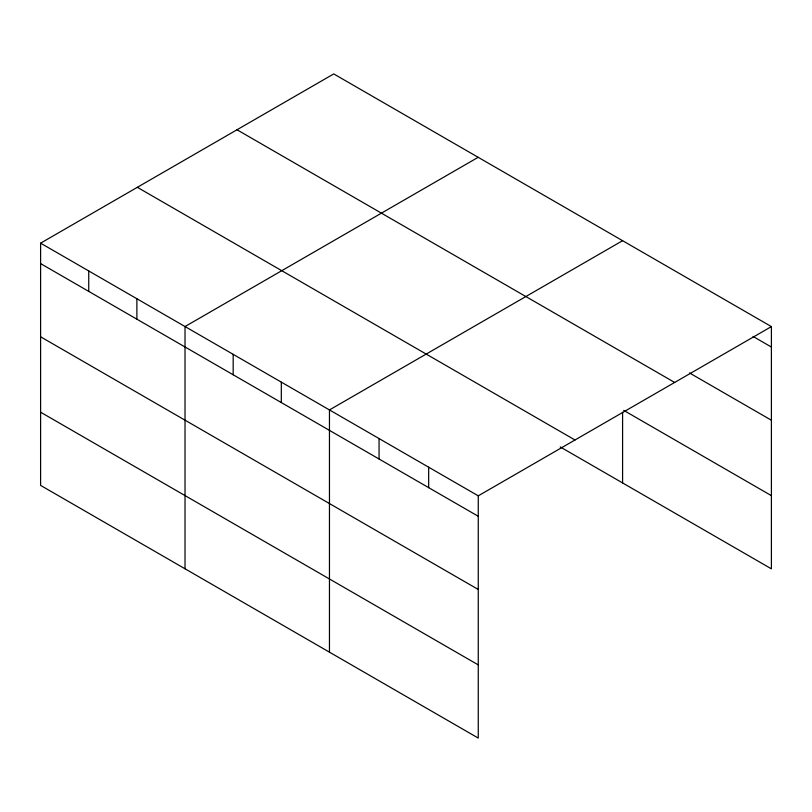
<?xml version="1.0" encoding="UTF-8"?>
<svg xmlns="http://www.w3.org/2000/svg" width="812" height="812" viewBox="0 0 812 812"><rect width="100%" height="100%" fill="white"/><g stroke="black" fill="none" stroke-linecap="round" stroke-linejoin="round"><path stroke-width="1.22" d="M560.229 446.925L771.4 568.836L771.4 326.597L333.742 73.922L40.6 243.164L40.6 485.403L478.258 738.078L478.258 495.838L40.6 243.164M478.166 157.305L185.024 326.546L185.024 568.786M622.591 240.687L329.459 409.928L329.459 652.168M478.258 495.838L771.4 326.597M753.069 336.452L771.4 347.039M689.449 372.921L771.4 420.23M237.002 129.768L674.66 382.452M623.677 410.354L771.4 495.645M137.34 187.308L574.997 439.992M40.6 263.595L478.258 516.28M40.6 336.797L478.258 589.471M40.6 412.202L478.258 664.886M622.591 412.252L622.591 482.927M428.665 467.204L428.665 487.647M379.062 438.571L379.062 459.003M281.317 382.137L281.317 402.569M233.176 354.337L233.176 374.779M136.883 298.755L136.883 319.187M88.741 270.954L88.741 291.396"/></g></svg>
